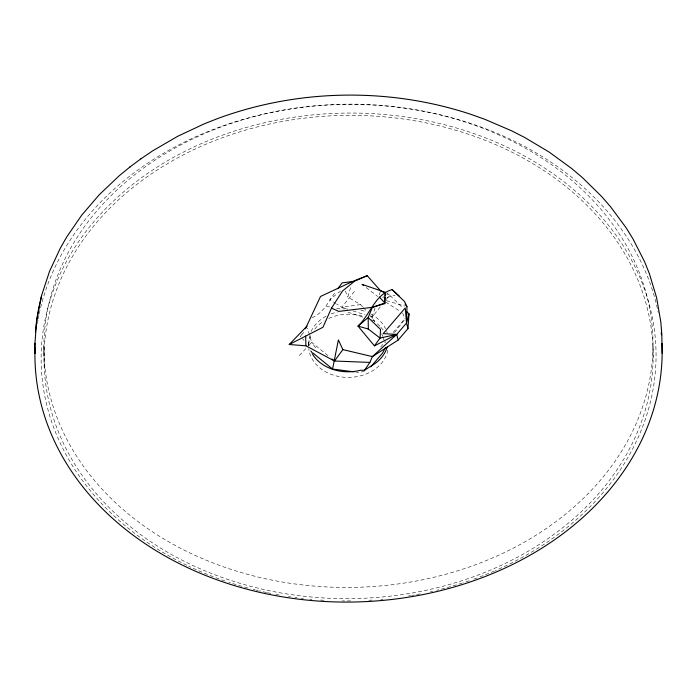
<?xml version="1.0" encoding="UTF-8"?>
<svg xmlns="http://www.w3.org/2000/svg" width="697" height="697" viewBox="0 0 697 697"><rect width="100%" height="100%" fill="white"/><g stroke="black" fill="none" stroke-linecap="round" stroke-linejoin="round"><path stroke-width="0.52" stroke-dasharray="3.48 2.61" d="M310.784 335.693A39.834 31.6 -0.8 0 0 308.614 345.808L309.485 335.693M362.745 306.941L360.567 304.58L347.759 297.027L350.87 286.711M375.064 308.004L372.154 317.144L374.629 321.866M379.273 294.814L380.562 290.754M312.029 317.675C324.166 312.735 328.609 300.886 335.91 291.268M311.054 331.458C314.321 324.523 320.272 319.113 327.05 315.706M302.001 334.029L300.355 336.642L303.674 332.277M394.554 332.574L405.088 319.008M380.213 306.985L372.154 317.144L370.133 316.482M386.251 299.362L389.606 295.127L402.822 307.908M354.355 291.459L341.8 307.238L336.607 303.988M380.658 346.993L385.476 341.382M393.073 332.53L404.87 318.782M299.362 355.548L308.048 346.235M308.771 345.459L311.672 342.358L307.516 328.217M382.705 297.75L385.85 295.031M386.635 294.352L388.212 292.993M340.641 290.937L329.698 299.658L335.745 303.448M331.162 313.859L337.304 311.986M364.514 371.048L359.469 372.538L355.818 372.076M387.096 297.453L395.051 295.249M360.567 304.58L341.8 307.238L347.873 309.224M326.466 306.21L329.646 306.941M336.677 308.544L341.696 309.085A39.834 31.6 -0.8 0 1 347.228 308.623M386.295 300.625L404.896 306.105M352.926 310.871L365.071 314.835M348.056 312.256L363.442 317.274M371.353 319.853L374.045 320.733M386.896 293.82L389.606 295.127M385.607 302.001L399.939 311.254M313.023 353.083L309.721 349.964M366.186 287.565L377.809 296.547M327.982 355.688L311.672 342.358L316.665 349.345M302.385 338.707L304.031 340.397M308.205 344.658L309.137 345.764M363.468 307.725L367.084 311.646M370.708 315.575L374.864 321.422M381.634 333.837L383.002 336.407M382.54 336.982L385.511 342.654M345.337 290.971L347.759 297.027M402.622 312.988L404.966 318.999M308.815 345.86L308.562 342.262M44.251 367.833L43.876 345.834L44.042 355.975M653.002 345.764A304.58 241.641 -0.8 0 1 194.48 555.091A304.58 241.641 -0.8 0 1 197.843 136.542A304.58 241.641 -0.8 0 1 653.002 345.764L653.141 358.005A304.58 241.641 -0.8 0 1 193.487 565.755A304.58 241.641 -0.8 0 1 199.15 147.206A304.58 241.641 -0.8 0 1 653.141 358.005M186.787 565.258A307.473 243.933 -0.8 0 1 118.908 196.014A307.473 243.933 -0.8 0 1 589.47 204.134A307.473 243.933 -0.8 0 1 495.367 570.582M494.417 571A307.473 243.933 -0.8 0 1 478.037 577.595M477.062 577.952A307.473 243.933 -0.8 0 1 473.132 579.381M469.177 580.767A307.473 243.933 -0.8 0 1 463.2 582.762M462.198 583.084A307.473 243.933 -0.8 0 1 436.749 590.237M432.61 591.213A307.473 243.933 -0.8 0 1 430.537 591.692M420.091 593.879A307.473 243.933 -0.8 0 1 411.683 595.421M410.62 595.595A307.473 243.933 -0.8 0 1 408.512 595.944M382.949 599.228A307.473 243.933 -0.8 0 1 380.806 599.429M372.224 600.091A307.473 243.933 -0.8 0 1 368.992 600.291M350.687 600.919A307.473 243.933 -0.8 0 1 342.061 600.91M323.757 600.265A307.473 243.933 -0.8 0 1 320.533 600.065M311.96 599.385A307.473 243.933 -0.8 0 1 309.825 599.185M303.413 598.523A307.473 243.933 -0.8 0 1 301.278 598.27M297.027 597.747A307.473 243.933 -0.8 0 1 294.901 597.46M290.658 596.867A307.473 243.933 -0.8 0 1 288.541 596.545M279.061 594.977A307.473 243.933 -0.8 0 1 275.916 594.393M270.689 593.374A307.473 243.933 -0.8 0 1 267.57 592.729M266.524 592.511A307.473 243.933 -0.8 0 1 259.275 590.873M258.247 590.629A307.473 243.933 -0.8 0 1 256.191 590.132M255.163 589.88A307.473 243.933 -0.8 0 1 253.107 589.366M248.001 588.033A307.473 243.933 -0.8 0 1 242.922 586.621M241.911 586.334A307.473 243.933 -0.8 0 1 228.886 582.3M224.922 580.967A307.473 243.933 -0.8 0 1 214.162 577.072M213.195 576.707A307.473 243.933 -0.8 0 1 188.626 566.147M37.394 323.713A313.624 248.812 -0.8 0 1 38.082 319.662M38.265 318.651A313.624 248.812 -0.8 0 1 39.058 314.608M39.267 313.598A313.624 248.812 -0.8 0 1 349.894 104.419A313.624 248.812 -0.8 0 1 658.256 312.517M311.873 353.065A39.834 31.6 -0.8 0 1 310.845 351.018M360.907 310.148A39.834 31.6 -0.8 0 1 366.047 311.803M370.839 314.007A39.834 31.6 -0.8 0 1 385.554 328.705M386.713 331.493A39.834 31.6 -0.8 0 1 387.175 332.913M387.846 350.19A39.834 31.6 -0.8 0 1 347.254 377.391A39.834 31.6 -0.8 0 1 308.762 348.744M314.8 329.054A39.834 31.6 -0.8 0 1 324.114 320.899M328.74 318.433A39.834 31.6 -0.8 0 1 363.59 316.499M377.269 323.844A39.834 31.6 -0.8 0 1 380.257 326.632M380.806 327.224A39.834 31.6 -0.8 0 1 383.28 330.317"/><path stroke-width="1.05" d="M34.85 344.475L36.723 319.818L35.425 331.999M312.256 353.727A39.834 31.6 -0.8 0 0 360.427 370.255L364.548 370.255L369.863 362.414L372.407 356.611L398.17 340.058L407.954 328.653L406.525 323.007L406.97 306.715L404.521 301.505L392.141 289.603C374.829 294.43 370.116 314.844 357.979 326.091L374.428 345.851L396.741 334.412L406.525 323.007L409.034 313.92L406.708 311.672M363.703 285.648L362.039 284.359L385.258 292.313L384.7 303.639L372.381 307.316L338.847 311.393L331.493 308.135L322.955 327.268L289.238 344.51L305.905 345.808L334.508 361.02L369.863 362.414M384.7 303.639L385.005 297.462M385.101 295.397L385.258 292.313M407.954 328.653L409.034 313.92M41.532 295.955L36.688 320.089L38.814 307.447M38.736 307.978L41.681 295.162L49.565 271.272L60.343 248.106L66.851 236.762L81.758 215.12L99.235 194.759L119.1 175.862L129.947 166.975M353.919 371.832L332.565 369.07L338.385 339.909L342.854 349.615L372.407 356.611L396.741 334.412L398.17 340.058M305.826 327.904L320.515 296.46L352.421 281.544L367.214 275.681L380.562 290.754L384.178 292.505M385.615 347.385L382.479 353.179L370.743 366.857M305.286 328.81L306.924 326.196L289.238 344.51M331.493 308.135L342.584 290.893L354.695 281.109L367.214 275.681M374.428 345.851L380.048 338.08L380.545 329.446L368.164 317.544L372.381 307.316L384.936 303.029L379.36 297.07M342.854 349.615L334.508 361.02L332.06 359.016M337.766 288.758L342.114 282.886L352.421 281.544M364.548 370.255L370.421 366.404A39.834 31.6 -0.8 0 0 387.262 346.775M141.021 158.733L152.878 150.718L177.813 136.237L204.256 123.839L218.109 118.377C298.708 88.807 389.292 87.369 470.797 114.308L484.842 119.309L511.694 130.853L524.684 137.475L549.105 152.042L571.749 168.561L582.37 177.552L601.581 196.441L610.441 206.6L626.089 227.745L632.981 238.871L644.559 261.671L649.325 273.52L656.618 297.741L660.8 321.909L661.81 334.368M129.799 167.088L141.16 158.62M368.33 329.045L357.979 326.091L368.164 317.544L368.33 329.045L380.048 338.08L396.741 334.412L383.202 333.636L405.245 307.952L406.525 323.007M313.023 353.083L332.565 369.07M392.141 289.603L399.311 296.181M405.053 304.084L406.97 306.715M305.678 336.015L305.905 345.808M661.819 334.638L662.15 353.213M34.937 353.283L34.867 343.22L34.911 353.144M661.984 343.438A313.624 248.812 -0.8 0 1 349.284 602.069A313.624 248.812 -0.8 0 1 35.05 347.855M661.235 332.608A313.624 248.812 -0.8 0 1 661.436 334.769"/></g></svg>
